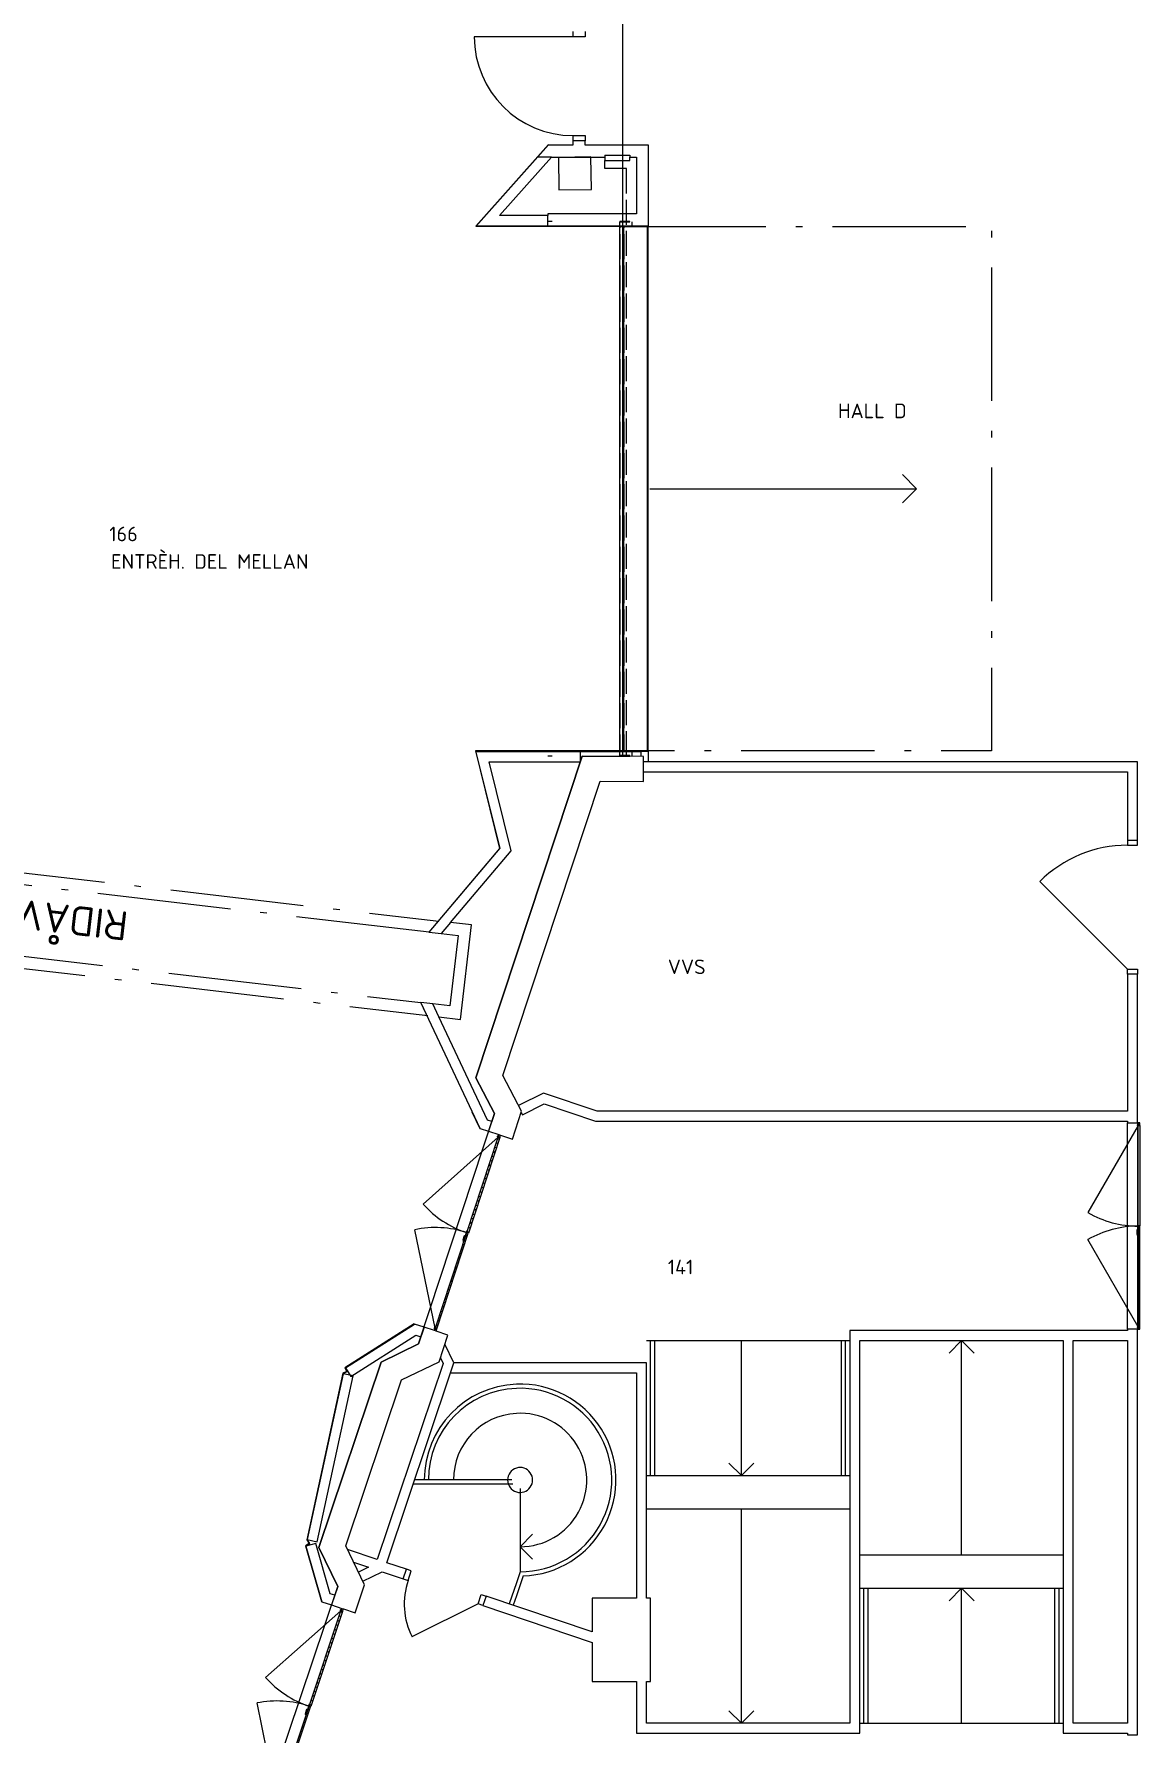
# Model space of a CAD drawing. Header units: millimetres. Extents: x -106764 to 80178, y -104573 to 57950.
# Drawn here: x 64081 to 77350, y -17675 to 2712 of the extents above; entities that cross this region are included whole.
import ezdxf

# ---------------------------------------------------------------- set-up
doc = ezdxf.new("R2010")
doc.units = ezdxf.units.MM
doc.header["$LTSCALE"] = 100
doc.linetypes.add('2 Streckad', pattern=[3.75, 3, -0.75])
doc.linetypes.add('IMPORT-A_PSTRECK_4', pattern=[24, 16, -3.6, 0.8, -3.6])
for name, color, linetype, lineweight in [('A-------EKN', 1, '2 Streckad', 13), ('A-------EMN', 10, 'Continuous', 35), ('A-------T--', 1, 'Continuous', 13), ('A----004E-N', 4, 'Continuous', 13), ('A-27C---E-N', 7, 'Continuous', 18), ('A-27C---EJN', 1, 'Continuous', 9), ('A-27D---E-N', 7, 'Continuous', 9), ('A-42D--CE-E', 1, 'Continuous', 13), ('A-42D--CE-N', 1, 'Continuous', 9), ('A-42E---E-N', 7, 'Continuous', 9), ('A-43----EM-', 130, 'IMPORT-A_PSTRECK_4', 9), ('A-43CB--E-N', 3, 'Continuous', 18), ('A-43CB--EJN', 1, 'Continuous', 9), ('A-44B---E-N', 1, 'Continuous', 9), ('A-45CA--E-N', 1, 'Continuous', 9), ('A-A-NTA-T2N', 1, 'Continuous', 13)]:
    doc.layers.add(name, color=color, linetype=linetype, lineweight=lineweight)
doc.styles.add('ISOCPEUR_1', font='isocpeur.ttf', dxfattribs={"height": 500.025001})
doc.styles.add('ISOCPEUR_2', font='isocpeur.ttf', dxfattribs={"height": 500})
pattern_1 = [(63.546, (-208747.605, -257133.313), (-44.764615, 22.2739585), [])]
pattern_2 = [(63.23, (-216149.833, -255957.206), (-44.641089, 22.520506), [])]

# ---------------------------------------------------------------- blocks, each defined once
blk = doc.blocks.new('A-40_P0010_Ej modellerat_dwg_Doors_Double_Painted-Steel_Swing - BPD24A-3504639-A-40-P-010-10184490-A-40_P0010')
at = {"layer": 'A-42D--CE-N'}
h = blk.add_hatch(dxfattribs=at)
h.set_pattern_fill('FP_1', color=256, style=0, pattern_type=2)
h.set_pattern_definition(pattern_1)
h.paths.add_polyline_path([(-1237, -1), (-1206, -1), (-1206, 14), (-1213, 14), (-1213, 20), (-1237, 20)], flags=0)
h.paths.add_polyline_path([(1206, -1), (1237, -1), (1237, 20), (1213, 20), (1213, 14), (1206, 14)], flags=0)
h = blk.add_hatch(dxfattribs=at)
h.set_pattern_fill('FP_1', color=256, style=0, pattern_type=2)
h.set_pattern_definition(pattern_1)
h.paths.add_polyline_path([(-1206, -1), (-2, -1), (-2, 20), (-1206, 20), (-1206, 14)], flags=0)
h = blk.add_hatch(dxfattribs=at)
h.set_pattern_fill('FP_1', color=256, style=0, pattern_type=2)
h.set_pattern_definition(pattern_1)
h.paths.add_polyline_path([(-30, 20), (22, 20), (22, 26), (-30, 26)], flags=0)
h = blk.add_hatch(dxfattribs=at)
h.set_pattern_fill('FP_1', color=256, style=0, pattern_type=2)
h.set_pattern_definition(pattern_1)
h.paths.add_polyline_path([(2, -1), (1206, -1), (1206, 20), (2, 20)], flags=0)
at = {"layer": 'A-42D--CE-N', "flags": 128}
for points in [[(-1206, 20), (-1206, -1), (-2, -1), (-2, 20), (-1206, 20), (-162, 623)], [(1206, 20), (1206, -1), (2, -1), (2, 20), (1206, 20), (162, 623)], [(-1237, -1), (-1206, -1), (-1206, 14), (-1213, 14), (-1213, 20), (-1237, 20)], [(-111, 20), (-111, 28), (-36, 28), (-36, 20)], [(-46, 28), (-46, 35), (-102, 35), (-102, 28)], [(1237, 20), (1213, 20), (1213, 14), (1206, 14), (1206, -1), (1237, -1)]]:
    blk.add_lwpolyline(points, dxfattribs=at)
blk.add_lwpolyline([(-30, 26), (-30, 20), (22, 20), (22, 26)], close=True, dxfattribs=at)
at = {"layer": 'A-42D--CE-N'}
for centre, radius, start, end in [((-1206, 20), 1206, 360, 30), ((1206, 20), 1206, 150, 180), ((-1212, 26), 6, 360, 180), ((-1212, 26), 6, 169.9448, 180), ((-1212, 26), 6, 180, 360), ((-1212, 26), 6, 180, 195), ((-1212, 26), 6, 120, 150), ((-1212, 26), 6, 210, 240), ((-1212, 26), 6, 255, 285), ((-1212, 26), 6, 30, 90), ((-1212, 26), 6, 300, 330), ((-1212, 26), 6, 360, 15), ((-1212, 26), 6, 345, 360), ((1212, 26), 6, 0, 180), ((1212, 26), 6, 120, 150), ((1212, 26), 6, 165, 180), ((1212, 26), 6, 180, 360), ((1212, 26), 6, 180, 195), ((1212, 26), 6, 210, 270), ((1212, 26), 6, 75, 105), ((1212, 26), 6, 30, 60), ((1212, 26), 6, 300, 330), ((1212, 26), 6, 0, 15), ((1212, 26), 6, 345, 360)]:
    blk.add_arc(centre, radius, start, end, dxfattribs=at)
blk = doc.blocks.new('A-40_P0010_Ej modellerat_dwg_Doors_Double_Painted-Steel_Swing - BPD24A-V1-A-40-P-010-10184491-A-40_P0010')
at = {"layer": 'A-42D--CE-N'}
h = blk.add_hatch(dxfattribs=at)
h.set_pattern_fill('FP_2', color=256, style=0, pattern_type=2)
h.set_pattern_definition(pattern_2)
h.paths.add_polyline_path([(-1237, -1), (-1206, -1), (-1206, 14), (-1213, 14), (-1213, 20), (-1237, 20)], flags=0)
h.paths.add_polyline_path([(1206, -1), (1237, -1), (1237, 20), (1213, 20), (1213, 14), (1206, 13)], flags=0)
h = blk.add_hatch(dxfattribs=at)
h.set_pattern_fill('FP_2', color=256, style=0, pattern_type=2)
h.set_pattern_definition(pattern_2)
h.paths.add_polyline_path([(-1206, -1), (-2, -1), (-2, 20), (-1206, 20), (-1206, 14)], flags=0)
h = blk.add_hatch(dxfattribs=at)
h.set_pattern_fill('FP_2', color=256, style=0, pattern_type=2)
h.set_pattern_definition(pattern_2)
h.paths.add_polyline_path([(-30, 20), (22, 20), (21, 26), (-30, 26)], flags=0)
h = blk.add_hatch(dxfattribs=at)
h.set_pattern_fill('FP_2', color=256, style=0, pattern_type=2)
h.set_pattern_definition(pattern_2)
h.paths.add_polyline_path([(2, -1), (1206, -1), (1206, 20), (2, 20)], flags=0)
at = {"layer": 'A-42D--CE-N', "flags": 128}
for points in [[(-1206, 20), (-1206, -1), (-2, -1), (-2, 20), (-1206, 20), (-162, 623)], [(1206, 20), (1206, -1), (2, -1), (2, 20), (1206, 20), (162, 623)], [(-1237, -1), (-1206, -1), (-1206, 14), (-1213, 14), (-1213, 20), (-1237, 20)], [(-111, 20), (-111, 28), (-36, 28), (-36, 20)], [(-46, 28), (-46, 35), (-102, 35), (-102, 28)], [(1237, 20), (1213, 20), (1213, 14), (1206, 14), (1206, -1), (1237, -1)]]:
    blk.add_lwpolyline(points, dxfattribs=at)
blk.add_lwpolyline([(-30, 26), (-30, 20), (22, 20), (22, 26)], close=True, dxfattribs=at)
at = {"layer": 'A-42D--CE-N'}
for centre, radius, start, end in [((-1206, 20), 1206, 360, 30), ((1206, 20), 1206, 150, 180), ((-1212, 26), 6, 360, 180), ((-1212, 26), 6, 165, 180), ((-1212, 26), 6, 180, 360), ((-1212, 26), 6, 180, 195), ((-1212, 26), 6, 120, 150), ((-1212, 26), 6, 210, 240), ((-1212, 26), 6, 255, 285), ((-1212, 26), 6, 30, 90), ((-1212, 26), 6, 300, 330), ((-1212, 26), 6, 360, 15), ((-1212, 26), 6, 345, 360), ((1212, 26), 6, 0, 180), ((1212, 26), 6, 120, 150), ((1212, 26), 6, 165, 180), ((1212, 26), 6, 180, 360), ((1212, 26), 6, 180, 195), ((1212, 26), 6, 210, 270), ((1212, 26), 6, 75, 105), ((1212, 26), 6, 30, 60), ((1212, 26), 6, 300, 330), ((1212, 26), 6, 0, 15), ((1212, 26), 6, 345, 360)]:
    blk.add_arc(centre, radius, start, end, dxfattribs=at)
blk = doc.blocks.new('A-40_P0010_Ej modellerat_dwg_Innerdörr standard - D10 BEF-1636175-A-40-P-010-10184557-A-40_P0010')
at = {"layer": 'A-42D--CE-E'}
blk.add_line((430, -60), (-196, -686), dxfattribs=at)
blk.add_arc((430, -60), 885, 180, 225, dxfattribs=at)
at = {"layer": 'A-42D--CE-N', "flags": 128}
for points in [[(-518, -60), (-455, -60), (-455, 60), (-518, 60)], [(492, -60), (430, -60), (430, 60), (492, 60)]]:
    blk.add_lwpolyline(points, dxfattribs=at)
blk = doc.blocks.new('A-40_P0010_Ej modellerat_dwg_Innerdörr standard - D16 BEF-1656105-A-40-P-010-10184565-A-40_P0010')
at = {"layer": 'A-42D--CE-E'}
blk.add_line((730, -60), (-320, -1110), dxfattribs=at)
blk.add_arc((730, -60), 1485, 180, 225, dxfattribs=at)
at = {"layer": 'A-42D--CE-N', "flags": 128}
for points in [[(-818, -60), (-755, -60), (-755, 60), (-818, 60)], [(792, -60), (730, -60), (730, 60), (792, 60)]]:
    blk.add_lwpolyline(points, dxfattribs=at)
blk = doc.blocks.new('A-40_P0010_Ej modellerat_dwg_Innerdörr standard - D13A-4019894-A-40-P-010-10184577-A-40_P0010')
at = {"layer": 'A-42D--CE-N'}
blk.add_line((580, 72), (642, 72), dxfattribs=at)
at = {"layer": 'A-42D--CE-N', "flags": 128}
for points in [[(642, -73), (580, -73), (580, 72), (580, 1257)], [(-668, 72), (-605, 72), (-605, -73), (-668, -73)]]:
    blk.add_lwpolyline(points, dxfattribs=at)
at = {"layer": 'A-42D--CE-N'}
blk.add_arc((580, 72), 1185, 90, 180, dxfattribs=at)
blk = doc.blocks.new('A-40_P0010_Ej modellerat_dwg_Doors_Double_Painted-Steel_Swing - 2475x3013-1911562-A-40-P-010-10184584-A-40_P0010')
at = {"layer": 'A-42D--CE-N', "flags": 128}
for points in [[(-1206, -70), (-1206, -91), (-2, -91), (-2, -70), (-1206, -70), (-162, 533)], [(1206, -70), (1206, -91), (2, -91), (2, -70), (1206, -70), (162, 533)], [(-111, -70), (-111, -62), (-36, -62), (-36, -70)], [(-46, -62), (-46, -55), (-102, -55), (-102, -62)]]:
    blk.add_lwpolyline(points, dxfattribs=at)
for points in [[(-1237, -91), (-1206, -91), (-1206, -76), (-1213, -76), (-1213, -70), (-1237, -70)], [(-30, -64), (-30, -70), (22, -70), (22, -64)], [(1237, -91), (1237, -70), (1213, -70), (1213, -76), (1206, -76), (1206, -91)]]:
    blk.add_lwpolyline(points, close=True, dxfattribs=at)
at = {"layer": 'A-42D--CE-N'}
for centre, radius, start, end in [((-1206, -70), 1206, 360, 30), ((1206, -70), 1206, 150, 180), ((-1212, -64), 6, 360, 180), ((-1212, -64), 6, 165, 180), ((-1212, -64), 6, 180, 360), ((-1212, -64), 6, 180, 195), ((-1212, -64), 6, 120, 150), ((-1212, -64), 6, 210, 240), ((-1212, -64), 6, 255, 285), ((-1212, -64), 6, 30, 90), ((-1212, -64), 6, 300, 330), ((-1212, -64), 6, 360, 15), ((-1212, -64), 6, 345, 360), ((1212, -64), 6, 0, 180), ((1212, -64), 6, 120, 150), ((1212, -64), 6, 165, 180), ((1212, -64), 6, 180, 360), ((1212, -64), 6, 180, 195), ((1212, -64), 6, 210, 270), ((1212, -64), 6, 75, 105), ((1212, -64), 6, 30, 60), ((1212, -64), 6, 300, 330), ((1212, -64), 6, 0, 15), ((1212, -64), 6, 345, 360)]:
    blk.add_arc(centre, radius, start, end, dxfattribs=at)

msp = doc.modelspace()

# ---------------------------------------------------------------- linework, layer by layer
at = {"layer": 'A-------EKN'}
msp.add_line((71187.6, -5950.4), (71187.6, 1099.9), dxfattribs=at)
at = {"layer": 'A-------EKN', "flags": 128}
for points in [[(71109.3, -5883.4), (71109.3, 401.6), (71109.3, -5883.4), (71109.3, 401.6)], [(71159.3, -5883.4), (71159.3, 401.6), (71159.3, -5883.4), (71159.3, 401.6)]]:
    msp.add_lwpolyline(points, dxfattribs=at)
at = {"layer": 'A-------EMN'}
msp.add_line((71440.3, 401.6), (71440.3, -5883.4), dxfattribs=at)
at = {"layer": 'A----004E-N'}
for p, q in [((69658.9, -10487), (69679.1, -10493.6)), ((68904.9, -12844.4), (68884.6, -12837.8)), ((67774.4, -16168.1), (67794.6, -16174.8))]:
    msp.add_line(p, q, dxfattribs=at)
at = {"layer": 'A-27C---E-N', "flags": 128}
for points in [[(70928.7, 1234.9), (70928.7, 1194.4), (71228.7, 1194.4), (71228.7, 1234.9)], [(71159.3, 401.6), (71455.3, 401.6), (71455.3, 411.6)], [(71455.3, -5893.4), (71455.3, -5883.4), (71159.3, -5883.4)]]:
    msp.add_lwpolyline(points, dxfattribs=at)
at = {"layer": 'A-27C---EJN'}
msp.add_line((70928.7, 1259.9), (71228.7, 1259.9), dxfattribs=at)
at = {"layer": 'A-27D---E-N', "flags": 128}
msp.add_lwpolyline([(70372.7, 1232.2), (70377.9, 842.3), (70767.9, 847.5), (70762.7, 1237.5)], close=True, dxfattribs=at)
for points in [[(69679.1, -10493.6), (69820.4, -10540.2), (69930.1, -10206.9), (69705.2, -9779.8), (70874.5, -6249.1), (71394, -6251.2), (71393.7, -5951.2), (70658.2, -5948.3), (69380.3, -9806.6)], [(69380.3, -9806.6), (69605.4, -10234), (69535.4, -10446.3), (69658.9, -10487)], [(68884.6, -12837.8), (68761.2, -12797.1), (68695.3, -12997.1), (68246.2, -13213.9), (67498.8, -15439.8), (67724.7, -15907.7)], [(67794.6, -16174.8), (67935.6, -16222.1), (68047.9, -15887.3), (67822.1, -15419.5), (68490.4, -13429.2), (68940.4, -13211.9), (69046.1, -12890.9), (68904.9, -12844.4)], [(67724.7, -15907.7), (67651.2, -16126.7), (67774.4, -16168.1)]]:
    msp.add_lwpolyline(points, dxfattribs=at)
at = {"layer": 'A-42D--CE-N'}
msp.add_line((71468.3, -2740.9), (74669.6, -2740.9), dxfattribs=at)
at = {"layer": 'A-42D--CE-N', "flags": 128}
for points in [[(71109.3, -5940.9), (71109.3, -5883.4), (71159.3, -5883.4), (71159.3, 401.6), (71109.3, 401.6), (71109.3, 459.1)], [(71259.3, -5940.9), (71259.3, -5883.4), (71109.3, -5883.4), (71109.3, 401.6), (71259.3, 401.6), (71259.3, 459.1)], [(74499.9, -2910.6), (74669.6, -2740.9), (74499.9, -2571.2)]]:
    msp.add_lwpolyline(points, dxfattribs=at)
at = {"layer": 'A-42E---E-N'}
for p, q in [((70928.7, 1259.9), (70928.7, 1234.9)), ((71228.7, 1259.9), (71228.7, 1234.9)), ((69079.5, -13342.5), (69119.8, -13222.5))]:
    msp.add_line(p, q, dxfattribs=at)
at = {"layer": 'A-43----EM-'}
for p, q in [((58571.1, -6718.9), (68937.1, -7927.1)), ((68821.6, -8059.6), (58644.7, -6873.5)), ((58546.3, -7717.8), (68723.2, -8903.9)), ((58335.8, -7839.2), (68805.1, -9059.4))]:
    msp.add_line(p, q, dxfattribs=at)
at = {"layer": 'A-43----EM-', "flags": 128}
msp.add_lwpolyline([(71259.3, 401.6), (75569.6, 401.6), (75569.6, -5883.4), (71259.3, -5883.4)], dxfattribs=at)
at = {"layer": 'A-43CB--E-N'}
for p, q in [((70288.6, 1234.9), (70124.6, 1234.9)), ((70288.6, 1234.9), (70928.7, 1234.9)), ((70296.7, 461.6), (70246.7, 461.6)), ((70639.4, -6005), (70639.4, -5893.4)), ((70246.7, -5943.4), (70296.7, -5943.4)), ((69080, -7943.7), (68967.6, -8076.6)), ((68821.6, -8059.6), (68967.6, -8076.6)), ((68939, -9075), (68866.4, -8920.6)), ((69432.1, -10412.3), (69535.4, -10446.3))]:
    msp.add_line(p, q, dxfattribs=at)
at = {"layer": 'A-43CB--E-N', "flags": 128}
for points in [[(70246.7, 411.6), (71455.3, 411.6), (71455.3, 1379.9), (70692.7, 1379.9), (70692.7, 1430.7), (70547.7, 1430.7), (70547.7, 1379.9), (70253.7, 1379.9)], [(71109.3, 401.6), (69384.8, 401.6), (69384.8, 411.6), (70246.7, 411.6), (70246.7, 534.1), (69664.4, 534.1), (70288.6, 1234.9)], [(71228.7, 1234.9), (71310.3, 1234.9), (71310.3, 556.6), (70246.7, 556.6), (70246.7, 534.1)], [(71109.3, -5883.4), (69382, -5883.4), (69382, -5893.4), (71360.3, -5893.4)], [(71455.3, -6016.6), (71455.3, -5893.4), (71360.3, -5893.4), (71360.3, -5951.1)], [(69080, -7943.7), (69805.5, -7085.4), (69541.2, -6015.9), (70635.8, -6015.9)], [(71393.9, -6136.6), (77198.7, -6136.6), (77198.7, -6954.1), (77318.7, -6954.1), (77318.7, -6016.6), (71393.7, -6016.6)], [(68939, -9075), (69199.1, -9105.3), (69331.1, -7973), (69080, -7943.7)], [(68967.6, -8076.6), (69170.3, -8100.2), (69071.9, -8944.5), (68866.4, -8920.6)], [(69925.8, -10219.9), (69940.7, -10249.9), (70202.7, -10119.7), (70818.6, -10326.6), (77198.7, -10326.6), (77198.7, -10346.6), (77318.7, -10346.6), (77318.7, -8564.1), (77198.7, -8564.1), (77198.7, -10206.6), (70838.2, -10206.6), (70193.8, -9990.1), (69894.3, -10138.9)], [(68866.4, -8920.6), (68723.2, -8903.9), (68720.5, -8905.2), (68909.8, -9308)], [(69335.1, -10213), (69429.4, -10413.5), (69432.1, -10412.3), (68723.2, -8903.9)], [(69573.8, -10330), (69520.5, -10312.4), (68939, -9075)], [(67838.3, -13324), (67817.3, -13282.7), (68644.9, -12758.7), (68643.3, -12756.2), (67811.6, -13282.7), (67833.8, -13326.3), (67787.7, -13349.7), (67355.1, -15346.5), (67384.1, -15389.6), (67339.4, -15419.7), (67533.7, -16089.3), (67536.6, -16088.4), (67343.5, -15423), (67391.1, -15390.9), (67358.9, -15343.2)], [(73988.7, -12956.6), (76428.7, -12956.6), (76428.7, -17666.6), (77198.7, -17666.6), (77198.7, -17686.6), (77318.7, -17686.6), (77318.7, -12821.6), (77198.7, -12821.6), (77198.7, -12836.6), (73868.7, -12836.6), (73868.7, -17546.6), (71428.7, -17546.6), (71428.7, -17046.6), (71478.7, -17046.6), (71478.7, -16046.6), (71428.7, -16046.6), (71428.7, -13222.5), (69119.8, -13222.5), (69009.8, -13001.1)], [(71308.7, -17666.6), (73988.7, -17666.6), (73988.7, -12956.6)], [(68956.4, -13163.3), (68990.3, -13231.4), (68200.2, -15582.8), (67843, -15462.8)], [(67838.4, -13324), (67840.6, -13328.4), (67789.8, -13354.3), (67358.9, -15343.2), (67478.6, -15369.1), (67909.5, -13380.2), (67789.8, -13354.3), (67358.9, -15343.2)], [(68026.5, -15843), (68256.8, -15728.5), (68510.6, -15813.7), (68548.8, -15700), (68313.9, -15621.1), (69079.5, -13342.5), (71308.7, -13342.5), (71308.7, -16046.6), (70778.7, -16046.6), (70778.7, -16449.2), (69506.2, -16021.7), (69468, -16135.4), (70778.7, -16575.8), (70778.7, -17046.6), (71308.7, -17046.6), (71308.7, -17666.6)], [(67690.2, -16010.6), (67636.3, -15992.5), (67461.5, -15389.1), (67343.9, -15423.2), (67536.5, -16088.2), (67651.2, -16126.7)], [(67915.9, -15613.9), (68096, -15674.4), (67974.3, -15734.9)]]:
    msp.add_lwpolyline(points, dxfattribs=at)
for points in [[(69382.3, 401.5), (70254.7, 1381), (70254, 1384.7), (69382.3, 406.1)], [(71229.3, 459.1), (71229.3, 462), (71109.3, 462), (71109.3, 459.1)], [(69671.5, -7054.1), (69382.3, -5883.1), (69379.3, -5883.5), (69668.3, -7053.3), (68819.3, -8057.7), (68821.6, -8059.6)], [(71229.3, -5948), (71229.3, -5940.9), (71109.3, -5940.9), (71109.3, -5948)], [(68644.9, -12758.7), (67817.4, -13282.9), (67882.9, -13386.4), (68661.5, -12893.2), (68722.8, -12913.4), (68761.2, -12797.1)], [(77198.7, -12956.6), (77198.7, -17546.6), (76548.7, -17546.6), (76548.7, -12956.6)]]:
    msp.add_lwpolyline(points, close=True, dxfattribs=at)
at = {"layer": 'A-43CB--EJN'}
for p, q in [((77198.7, -12821.6), (77198.7, -10346.6)), ((77318.7, -10346.6), (77318.7, -10368.3)), ((77318.7, -10376.7), (77318.7, -11629.8)), ((77318.7, -11685.8), (77318.7, -12791.6)), ((77318.7, -12799.9), (77318.7, -12821.6))]:
    msp.add_line(p, q, dxfattribs=at)
at = {"layer": 'A-44B---E-N'}
for p, q in [((71145.1, -5950.2), (71145.1, 32585.8)), ((69380.3, -9806.6), (70658.2, -5948.3)), ((70658.2, -5948.3), (71145.1, -5950.2)), ((69605.4, -10234), (69380.3, -9806.6)), ((68695.3, -12997.1), (69605.4, -10234)), ((68246.2, -13213.9), (68695.3, -12997.1)), ((67498.8, -15439.8), (68246.2, -13213.9)), ((67724.7, -15907.7), (67498.8, -15439.8)), ((66793, -18684.7), (67724.7, -15907.7))]:
    msp.add_line(p, q, dxfattribs=at)
at = {"layer": 'A-44B---E-N', "flags": 128}
msp.add_lwpolyline([(71187.6, 1099.9), (70928.7, 1099.9), (70928.7, 1194.4)], dxfattribs=at)
at = {"layer": 'A-45CA--E-N'}
for p, q in [((71428.7, -12956.6), (73868.7, -12956.6)), ((71478.7, -14576.6), (71478.7, -12956.6)), ((71528.7, -14576.6), (71528.7, -12956.6)), ((73768.7, -14576.6), (73768.7, -12956.6)), ((73818.7, -14576.6), (73818.7, -12956.6)), ((75358.7, -13106.6), (75208.7, -12956.6)), ((72718.7, -14426.6), (72568.7, -14576.6)), ((69813.3, -14628.8), (68647.3, -14628.8)), ((71428.7, -14576.6), (73868.7, -14576.6)), ((69826.7, -14678.8), (68630.5, -14678.8)), ((71428.7, -14976.6), (73868.7, -14976.6)), ((73988.7, -15526.6), (76428.7, -15526.6)), ((73988.7, -15926.6), (76428.7, -15926.6)), ((74038.7, -17546.6), (74038.7, -15926.6)), ((74088.7, -17546.6), (74088.7, -15926.6)), ((75208.7, -15926.6), (75358.7, -16076.6)), ((76328.7, -17546.6), (76328.7, -15926.6)), ((76378.7, -17546.6), (76378.7, -15926.6)), ((72718.7, -17396.6), (72568.7, -17546.6)), ((73988.7, -17546.6), (76428.7, -17546.6))]:
    msp.add_line(p, q, dxfattribs=at)
at = {"layer": 'A-45CA--E-N', "flags": 128}
for points in [[(72418.7, -14426.6), (72568.7, -14576.6), (72568.7, -12956.6)], [(75208.7, -15526.6), (75208.7, -12956.6), (75058.7, -13106.6)], [(69913.3, -14728.8), (69913.3, -15728.8), (69868.7, -15861.4), (69783.5, -16114.8)], [(72418.7, -17396.6), (72568.7, -17546.6), (72568.7, -14976.6)], [(70063.3, -15578.8), (69913.3, -15428.8), (70063.3, -15278.8)], [(69949.4, -15778.2), (69868.7, -16018.4), (69830.9, -16130.8)], [(75208.7, -17546.6), (75208.7, -15926.6), (75058.7, -16076.6)]]:
    msp.add_lwpolyline(points, dxfattribs=at)
at = {"layer": 'A-45CA--E-N'}
for radius, start, end in [(1150, 92.22076, 180), (1100, 92.32176, 180), (1150, 271.80079, 92.22076), (1100, 270, 92.32176), (800, 93.1932, 180), (800, 270, 93.1932), (150, 107.28245, 252.71755), (150, 252.71755, 107.28245)]:
    msp.add_arc((69913.3, -14628.8), radius, start, end, dxfattribs=at)

# ---------------------------------------------------------------- block references
for name, p, rotation in [('A-40_P0010_Ej modellerat_dwg_Innerdörr standard - D13A-4019894-A-40-P-010-10184577-A-40_P0010', (70620.2, 2098.3), 90.00000000000001), ('A-40_P0010_Ej modellerat_dwg_Innerdörr standard - D16 BEF-1656105-A-40-P-010-10184565-A-40_P0010', (77258.7, -7771.8), 270), ('A-40_P0010_Ej modellerat_dwg_Doors_Double_Painted-Steel_Swing - BPD24A-V1-A-40-P-010-10184491-A-40_P0010', (69290.8, -11668.6), 71.77000000000021), ('A-40_P0010_Ej modellerat_dwg_Doors_Double_Painted-Steel_Swing - 2475x3013-1911562-A-40-P-010-10184584-A-40_P0010', (77258.7, -11584.1), 90.00000000000001), ('A-40_P0010_Ej modellerat_dwg_Innerdörr standard - D10 BEF-1636175-A-40-P-010-10184557-A-40_P0010', (69020.4, -15921.7), 341.4281941654244), ('A-40_P0010_Ej modellerat_dwg_Doors_Double_Painted-Steel_Swing - BPD24A-3504639-A-40-P-010-10184490-A-40_P0010', (67399.8, -17347.6), 71.4536156371271)]:
    msp.add_blockref(name, p, dxfattribs=dict(rotation=rotation))

# ---------------------------------------------------------------- texts
at = {"layer": 'A-------T--', "char_height": 175, "attachment_point": 1, "line_spacing_factor": 1.149209, "style": 'ISOCPEUR_1'}
for s, insert, width in [('HALL D', (73726.7, -1720.8), 941.171), ('VVS', (71684.8, -8387.3), 543.788), ('VVS', (71684.8, -8387.3), 543.788), ('VVS', (71684.8, -8387.3), 543.788), ('VVS', (71684.8, -8387.3), 543.788), ('141', (71684.8, -11987.3), 376.468), ('141', (71684.8, -11987.3), 376.468)]:
    msp.add_mtext(s, dxfattribs=dict(at, insert=insert, width=width))
at = {"layer": 'A-------T--', "insert": (65185.2, -8164.1), "char_height": 350, "width": 2593.449, "attachment_point": 1, "rotation": 173.4087, "line_spacing_factor": 1.149209, "style": 'ISOCPEUR_2'}
msp.add_mtext('RIDÅVÄGG', dxfattribs=at)
at = {"layer": 'A-A-NTA-T2N', "char_height": 175, "attachment_point": 1, "line_spacing_factor": 1.149209, "style": 'ISOCPEUR_1'}
for s, insert, width in [('166', (64984.8, -3196.9), 397.383), ('ENTRÈH. DEL MELLAN', (65006.2, -3526.7), 2718.939)]:
    msp.add_mtext(s, dxfattribs=dict(at, insert=insert, width=width))

doc.saveas('drawing.dxf')
